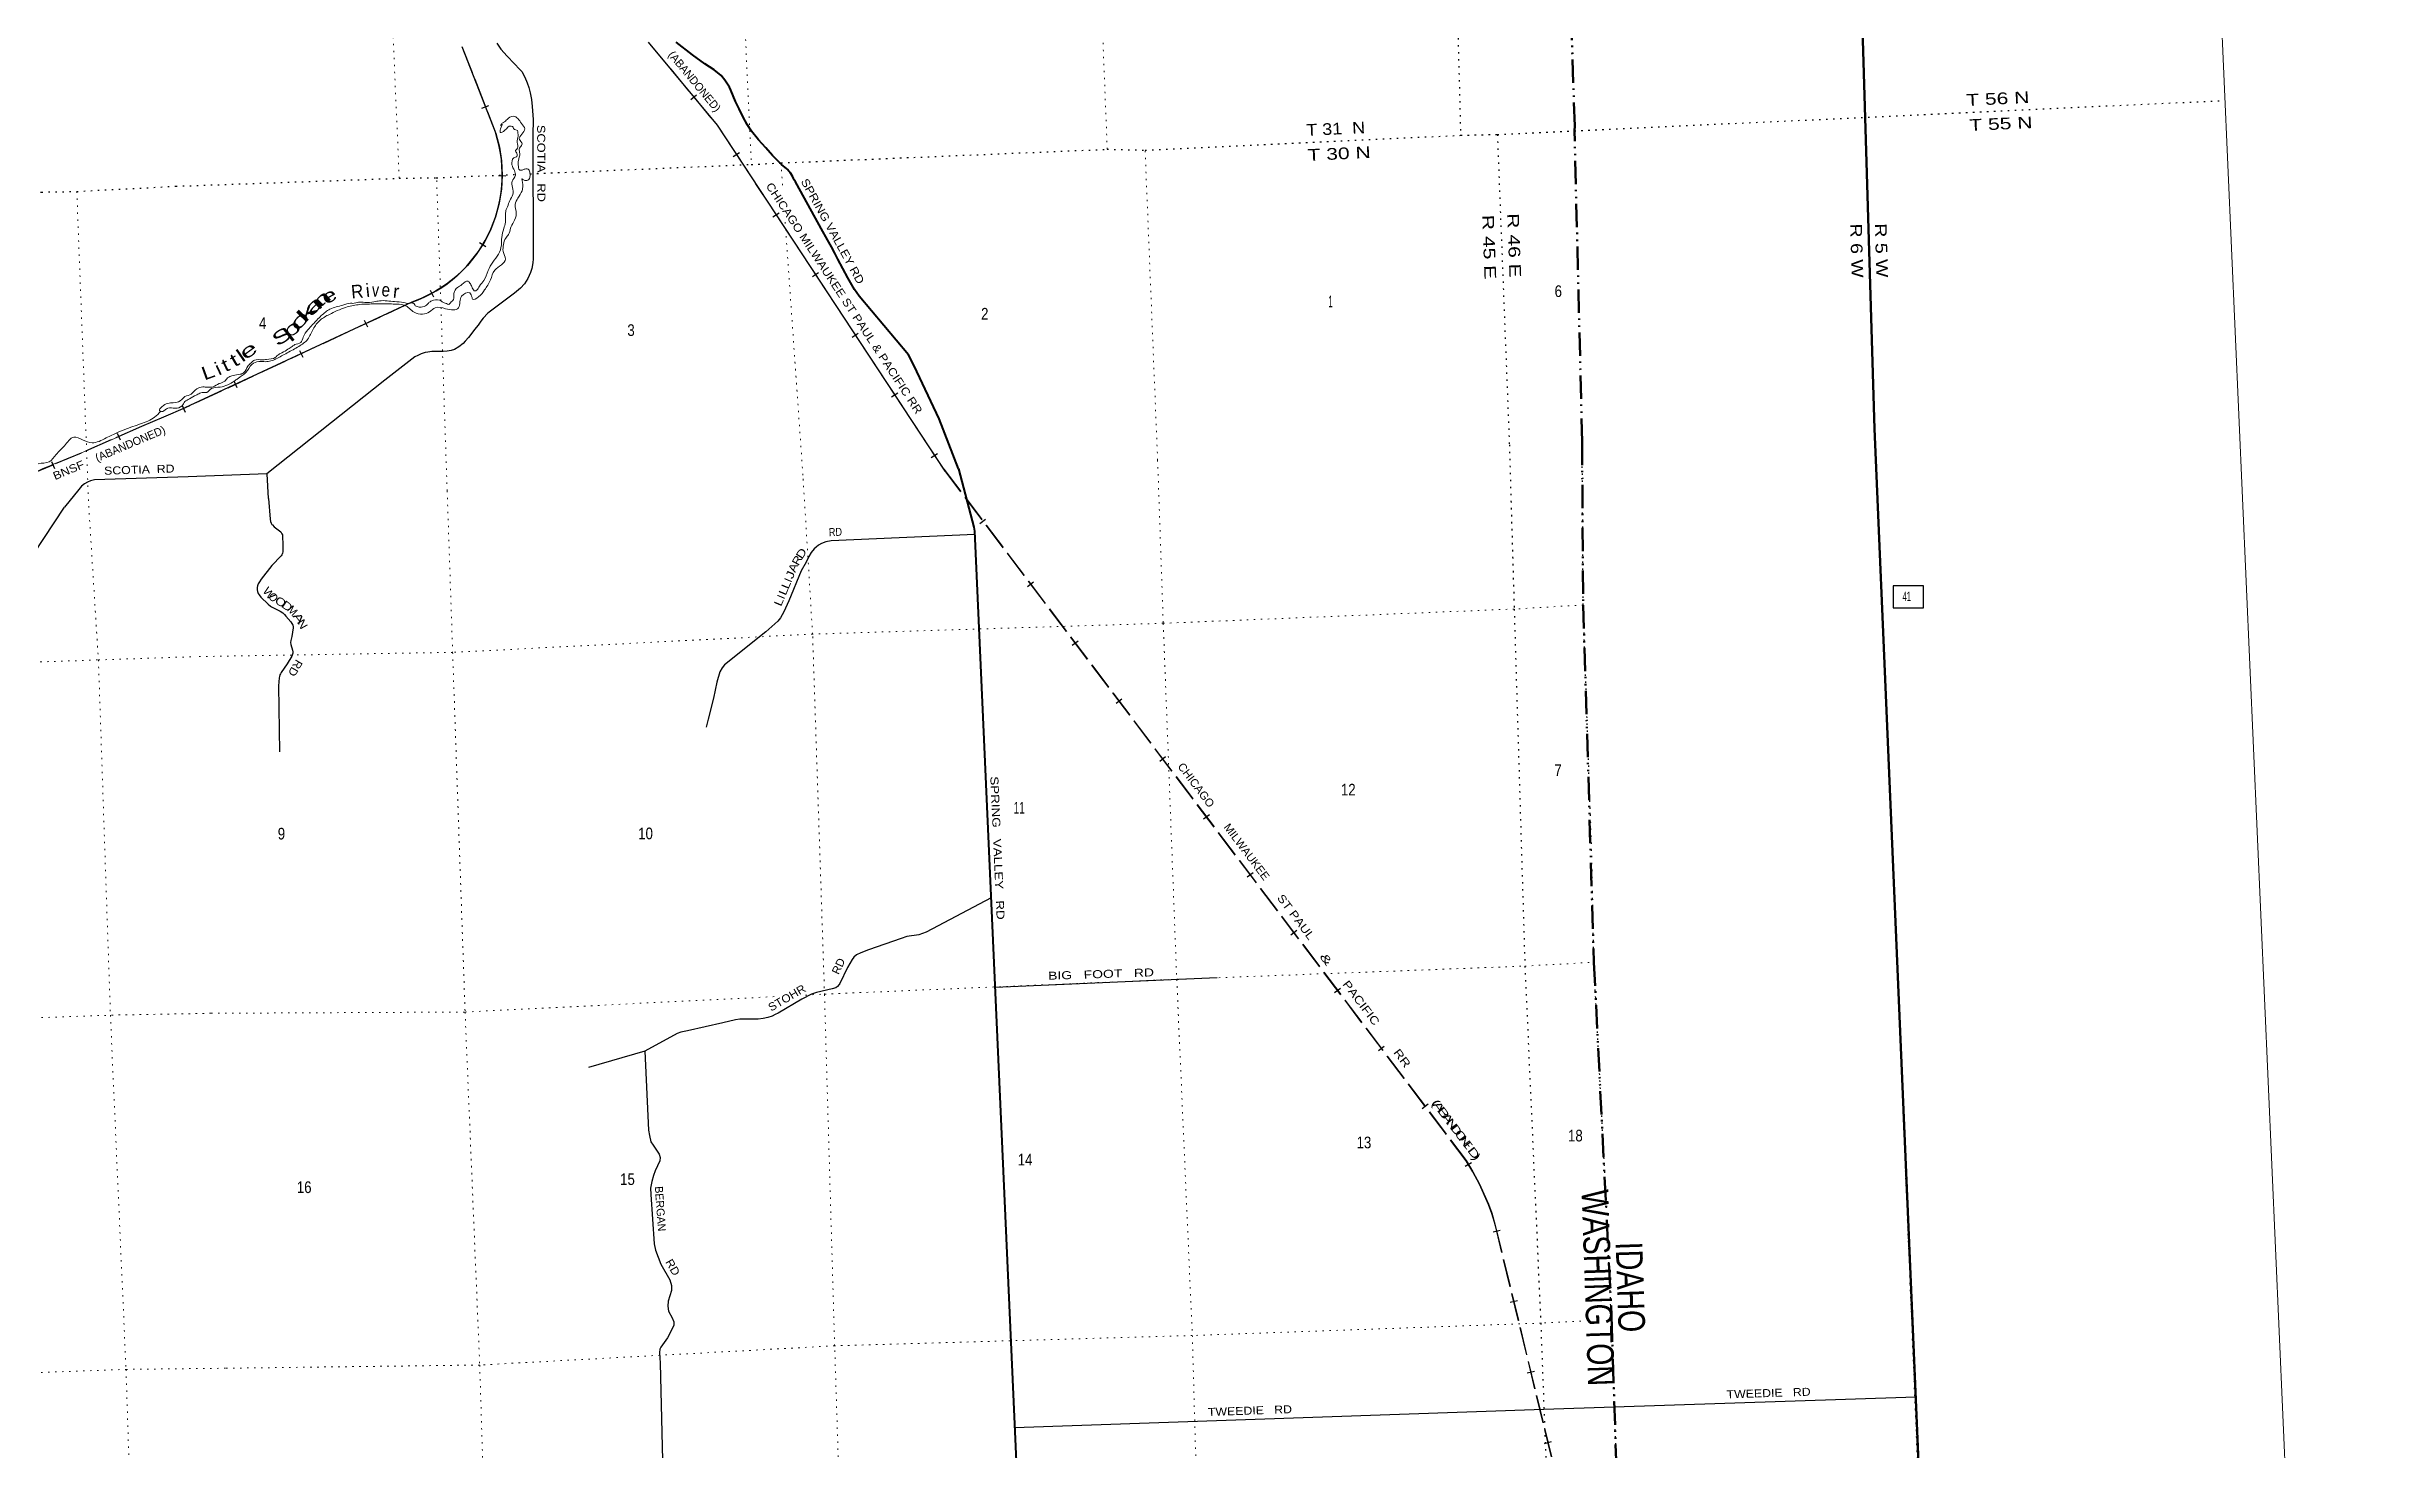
# Model space of a CAD drawing. Header units: feet. Extents: x 733631 to 986127, y 195788 to 388968.
# Drawn here: x 951232 to 986127, y 235639 to 256671 of the extents above; entities that cross this region are included whole.
import ezdxf
from ezdxf.enums import TextEntityAlignment as Align

# ---------------------------------------------------------------- set-up
doc = ezdxf.new("R2010")
doc.units = ezdxf.units.FT
doc.header["$LTSCALE"] = 70
for name, pattern in [('DASH_DOUBLE_DOT', [9.2, 5, -1.2, 0.3, -1.2, 0.3, -1.2]), ('DOTTED', [1.5, 0.3, -1.2]), ('LONG_DASHED', [7.5, 6, -1.5])]:
    doc.linetypes.add(name, pattern=pattern)
for name, color, linetype, lineweight in [('10', 7, 'DASH_DOUBLE_DOT', 60), ('17', 7, 'Continuous', 25), ('23', 7, 'Continuous', 70), ('26', 7, 'Continuous', 40), ('29', 7, 'Continuous', 25), ('34', 7, 'Continuous', 25), ('39', 7, 'Continuous', 13), ('4', 7, 'Continuous', 13), ('6', 7, 'DOTTED', 25), ('63', 7, 'Continuous', 25), ('7', 7, 'DOTTED', 13)]:
    doc.layers.add(name, color=color, linetype=linetype, lineweight=lineweight)
for name, color, linetype in [('27', 7, 'Continuous'), ('30', 7, 'Continuous'), ('41', 7, 'Continuous')]:
    doc.layers.add(name, color=color, linetype=linetype)

msp = doc.modelspace()

# ---------------------------------------------------------------- linework, layer by layer
at = {"layer": '10'}
for points in [[(974259.5, 250745.89), (974146.04, 255406.99), (974148.83, 255481.29), (973976.58, 260784.39), (973915.89, 266064.95), (973914.79, 266145.69), (973758.24, 270837.44)], [(974259.5, 250745.89), (974275.87, 248297.75), (974436.7, 242941.15), (974700.87, 237643.47), (974874.82, 232199.25), (974964.1, 230265), (975131.77, 226897.58), (975322.29, 221576.41), (975322.21, 221578.42), (975755.6, 210970.98), (976013.4, 205599.24)]]:
    msp.add_lwpolyline(points, dxfattribs=at)
at = {"layer": '17'}
msp.add_lwpolyline([(978924.54, 248257.06), (979380.83, 248257.06), (979380.83, 248587.29), (978924.54, 248587.29)], close=True, dxfattribs=at)
at = {"layer": '23'}
for points in [[(973774.86, 270314.96), (973782.87, 270262.16), (973788.38, 270241.1), (973799.91, 270206), (973829.65, 270134.25), (973851.52, 270089.65), (973866.56, 270065.58), (973891.62, 270040.5), (973930.4, 270013.58), (973970.8, 269989.35), (974073.04, 269937.19), (974151.95, 269904.33), (977809.88, 268629.67), (977855.39, 268610.29), (977907.51, 268580.2), (977955.62, 268544.09), (977991.71, 268518.02), (978049.84, 268451.82), (978084.02, 268391.56), (978116, 268317.42), (978124.52, 268267.31), (978646.94, 250937.69)], [(978646.94, 250937.69), (979617.05, 228051.46), (979650.39, 227727.32), (979683.43, 227544.72), (979807.9, 226993.61), (979881.53, 226747.79), (979967.65, 226521.05), (980077.38, 226280.01), (985659.13, 215908.47)]]:
    msp.add_lwpolyline(points, dxfattribs=at)
at = {"layer": '26'}
for points in [[(964905.96, 250340.06), (964617.22, 251087.16), (964245.04, 251884.57), (964155.86, 252046.6), (963417.31, 252926.9), (963348.19, 253030.62), (963250.1, 253202.2), (963098.64, 253481.83), (963053.92, 253571.31), (963001.06, 253669.94), (962941.09, 253771.62), (962847.06, 253943.48), (962652.91, 254299.36), (962463.57, 254642.03), (962445.53, 254674.57), (962434.86, 254694.65), (962416.31, 254728.46), (962383.78, 254780.32), (962364.98, 254803.44), (962343.13, 254827.35), (962331.18, 254839.3), (962255.2, 254904.1), (962175.91, 254980.36), (962121.03, 255035.27), (962016.33, 255150.16), (961907.57, 255270.14), (961805.93, 255404.36), (961740.87, 255501.97), (961673.28, 255624.24), (961617.37, 255735.07), (961564.52, 255847.93), (961527.93, 255932.32), (961495.4, 256016.72), (961474.05, 256063.49), (961405.95, 256166.18), (961346.49, 256236.34), (961242.81, 256319.71), (961104.57, 256411.22), (960920.59, 256547.46), (960674.62, 256738.62)], [(964905.96, 250340.06), (965135.81, 249467.81), (965144.35, 249433.62), (965149.28, 249403.9), (965809.92, 234679.71), (957834.5, 234313.46), (957771.33, 234304.03), (957716.56, 234284.09), (957548.07, 234208.07), (956422.15, 233651.96), (956309.41, 233587.04), (956241.06, 233533.61), (956183.4, 233473.77), (956122.27, 233386.33), (956003.15, 233193.22), (955261.82, 232068.66), (955237.77, 232038.39), (955200.95, 232006.68), (955180.66, 231993.86), (955156.1, 231983.17), (955133.68, 231977.83), (955105.91, 231974.63), (955047.71, 231970.89), (954133.16, 231992.64)]]:
    msp.add_lwpolyline(points, dxfattribs=at)
at = {"layer": '29'}
for p, q in [((954533.3, 250266.85), (953355.44, 250220.06)), ((954533.3, 250266.85), (954553.66, 249895.39)), ((965455.83, 242571.64), (968786.88, 242711.97)), ((965746, 235969.34), (973687.37, 236243.68)), ((973687.37, 236243.68), (979264.17, 236427.15))]:
    msp.add_line(p, q, dxfattribs=at)
for points in [[(957985.05, 256720.33), (958044.13, 256633.71), (958139.89, 256526.71), (958243.8, 256417.67), (958330.39, 256325.95), (958364.01, 256289.27), (958381.33, 256256.66), (958402.72, 256213.86), (958437.36, 256127.22), (958463.84, 256054.87), (958483.2, 255976.4), (958506.63, 255875.52), (958516.82, 255771.57), (958527, 255578.97), (958522.93, 255340.52), (958530.56, 253489.93), (958523.43, 253426.75), (958507.13, 253345.22), (958490.83, 253282.04), (958448.05, 253193.39), (958397.11, 253112.88), (958339.05, 253049.7), (958249.4, 252973.27), (957849.21, 252672.9), (957778.04, 252598.76), (957746.28, 252552.87), (957702.75, 252491.67), (957649.82, 252426.95), (957608.64, 252372.82), (957558.06, 252308.1), (957511.69, 252254.92), (957481.93, 252218.85), (957415.72, 252166.89), (957349.84, 252130.41), (957299.26, 252112.76), (957238.09, 252103.34), (957179.27, 252099.81), (957098.1, 252100.99), (957052.22, 252098.64), (957008.7, 252098.64), (956952.23, 252090.4), (956907.53, 252082.16), (956848.71, 252063.33), (956798.12, 252039.8), (956754.6, 252018.62), (956305.75, 251667.95), (954533.3, 250266.85)], [(953355.44, 250220.06), (951951.57, 250174.1), (951889.63, 250158.95), (951845.14, 250140.63), (951799.6, 250114.76), (951758.38, 250080.94), (951717.71, 250030.97), (951501.89, 249765.24)], [(954562.3, 249893.05), (954585.03, 249585.19), (954589.59, 249552.52), (954601.25, 249523.3), (954610.46, 249506.95), (954618.33, 249498.62), (954647.35, 249472.25), (954744.76, 249394.86), (954752.76, 249384.5), (954762.52, 249367.62), (954767.94, 249352.22), (954772, 249335.35), (954775.8, 249193.99), (954775.8, 249096.14), (954771.73, 249076.94), (954766.31, 249061.97), (954760.35, 249049.41), (954749.01, 249033.51), (954612.78, 248889.43), (954450.28, 248687.88), (954423.57, 248647.88), (954405.83, 248615.83), (954395.11, 248587.12), (954390.65, 248562.67), (954390.65, 248528.5), (954394.44, 248501.92), (954406.5, 248472.26), (954420.06, 248450.55), (954445.67, 248418.39), (954555.91, 248309.87), (954589.59, 248282.41), (954606.94, 248272.22), (954735.95, 248205.77), (954774.07, 248180.14), (954802.09, 248154.26), (954821.33, 248131.73), (954897.22, 248044.4), (954911.19, 248023.26), (954925.68, 247995.04), (954930.16, 247976.75), (954928.92, 247955.31), (954911.17, 247825.44), (954895.32, 247765.33), (954891.53, 247734.95), (954895.08, 247705.73), (954919.99, 247622.94), (954924.48, 247596.09), (954925.43, 247574.26), (954922.58, 247559.07), (954912.4, 247533.71), (954842.48, 247415.11), (954752.02, 247288.78), (954739.5, 247266.7), (954732.16, 247250.84), (954724.32, 247227.78), (954720.77, 247207.18), (954712.58, 247085.46), (954724.05, 246098.32)], [(946661.7, 242759.22), (946844.39, 242643.5), (946893.04, 242627.28), (946947.09, 242620.79), (947027.09, 242622.95), (947103.84, 242626.2), (947152.49, 242640.26), (947193.56, 242653.24), (947268.15, 242695.42), (947349.23, 242772.21), (947415.17, 242877.12), (948063.77, 244278.83), (948660.49, 245524.8), (948937.23, 246078.56), (949153.43, 246493.88), (949372.89, 246841.09), (950061.48, 247757.15), (950528.48, 248345.52), (950736.03, 248605.1), (951501.27, 249764.35)], [(965151.51, 249354.15), (962996.36, 249260.87), (962920.82, 249246.12), (962851.63, 249220.27), (962807.99, 249193.69), (962771.94, 249167.11), (962745.37, 249140.53), (962699.83, 249087.37), (962661.89, 249026.62), (962621.05, 248942.37), (962550.02, 248809.12), (962361.67, 248360.3), (962290.94, 248194.37), (962239.29, 248105.62), (962199.87, 248057.68), (962016.65, 247893.9), (961399.22, 247400.83), (961361.27, 247355.27), (961327.12, 247294.52), (961286.1, 247143.48), (961233.8, 246903.36), (961151.75, 246589.5), (961123.58, 246469.37)], [(965395.84, 243908.65), (964423.51, 243395.09), (964312.69, 243355.23), (964135.12, 243326.74), (964048.43, 243299.58), (963558.22, 243129.04), (963444.51, 243083.74), (963380, 243053.37), (963340.2, 243018.46), (963311.7, 242985.02), (963242.58, 242865.62), (963129.56, 242624.32), (963120.07, 242607.24), (963091.09, 242577.62), (963066.95, 242559.78), (963015.59, 242544.7), (962778.56, 242491.43), (962703.75, 242465.19), (962557.2, 242387.38), (962201.36, 242179.11), (962160.04, 242157.31), (962114.51, 242134.53), (962048.1, 242113.65), (961977.9, 242098.46), (961905.98, 242090.07), (961627.78, 242088.47), (961562.4, 242081.38), (961375.53, 242035.26), (960843.33, 241913.74), (960742.76, 241893.44), (960689.43, 241874.06), (960204.47, 241608.78), (959359.8, 241367.34)], [(960204.47, 241608.78), (960260.85, 240424.02), (960271.75, 240344.9), (960295, 240249.36), (960327.05, 240201.42), (960418.46, 240063.24), (960435.4, 240017.75), (960427.87, 239964.61), (960360.39, 239814.84), (960332.95, 239748.17), (960307.41, 239653.46), (960291.21, 239558.32), (960291.72, 239463.08), (960344.34, 238723), (960364.63, 238625.51), (960444.35, 238416.23), (960579.6, 238180.03), (960606.4, 238098.75), (960606.16, 238020.56), (960553.96, 237862.67), (960549.24, 237788.95), (960559.11, 237711.38), (960613.75, 237614.29), (960637.11, 237552.54), (960640.31, 237526.96), (960636.51, 237496.59), (960542.52, 237310.95), (960442.99, 237170.05), (960427.81, 237143.47), (960422.93, 237092.72), (960434.4, 236933.58), (960492.88, 234435.54)]]:
    msp.add_lwpolyline(points, dxfattribs=at)
at = {"layer": '34', "lineweight": 13}
msp.add_spline([(953309.74, 251254.9), (952656.16, 250974.16), (951749.19, 250578.07), (950921.41, 250227.25), (950606.17, 250060.39), (950331.74, 249880.81), (950227.95, 249788.16), (950147.05, 249708.57)], degree=3, dxfattribs=at)
at = {"layer": '39'}
for points in [[(953307.15, 251351.56), (953353.29, 251377.1), (953450.08, 251433.29), (953517.48, 251466.14), (953543.23, 251479.24), (953637.86, 251486.87), (953704.33, 251543.93), (953740.24, 251555.39), (953864.89, 251570.23), (953978.37, 251612.91), (954061.2, 251664.53), (954106.41, 251696.54), (954222.13, 251785.76), (954312.47, 251904.3), (954415.71, 251950.63), (954512.83, 251946.25), (954595.2, 251957.46), (954672.76, 251988.68), (954838.97, 252077.8), (955016.98, 252175.44), (955146.18, 252281.33), (955231.09, 252436.02), (955335.01, 252569.21), (955473.06, 252655.24), (955715.45, 252759.37), (955903.7, 252800.86), (956129.49, 252811.47), (956238.55, 252811.58), (956373.83, 252812.68), (956489.18, 252806.97), (956602.82, 252793.12), (956673.34, 252745.31), (956744.24, 252687.42), (956870.53, 252659.92), (956974.31, 252692.13), (957060.71, 252756), (957216.85, 252739.73), (957410.15, 252755.16), (957430.92, 252844.8), (957455.96, 252928.55), (957579.29, 252977.67), (957612.27, 252908.24), (957621.27, 252884.35), (957708.84, 252917.97), (957801.74, 253022.48), (957888.9, 253171.19), (957953.96, 253317.05), (958115.11, 253484.73), (958080.34, 253600.54), (958084.43, 253703.68), (958117.07, 253799.84), (958159.49, 253851.94), (958190.11, 253948.02), (958235.09, 254038.58), (958276.56, 254167.38), (958261.18, 254304.12), (958301.96, 254398.57), (958362.29, 254509.91), (958373.6, 254583.04), (958372.82, 254603.21), (958365.51, 254687.75), (958384.37, 254670.29), (958402.83, 254662.91), (958464.8, 254679.4), (958482.87, 254734.62), (958474.09, 254804.96), (958465.24, 254824.82), (958404.27, 254834.62), (958362.46, 254818.89), (958328.1, 254819.61), (958306.91, 254897.56), (958308.45, 254962.24), (958328.6, 255068.02), (958320.06, 255132.31), (958354.25, 255188.14), (958363.48, 255210.7), (958322.43, 255279.82), (958357.87, 255355.89), (958403.15, 255438.39), (958355.74, 255515.35), (958298.25, 255591.92), (958232.31, 255625.76), (958137.22, 255577.72), (958088.36, 255535.47), (958072.46, 255528.81)], [(958295.03, 255414.09), (958228.7, 255458.01), (958228.62, 255460.03), (958197.59, 255479.04), (958105.14, 255414.94), (958035.65, 255384.03), (958063.73, 255516.85), (958039.66, 255489.19)], [(953303.89, 251426.75), (953400.59, 251459.68), (953484.43, 251537.58), (953574.17, 251567.25), (953651.04, 251564.11), (953729.53, 251571.14), (953820.67, 251617.01), (953906.06, 251654.59), (953946.62, 251702.58), (953964.31, 251715.37), (954030, 251740.08), (954133.89, 251757.41), (954191.96, 251782.59), (954250.81, 251879.74), (954301.38, 251930.13), (954352.33, 251970.44), (954461.32, 251972.56), (954531.75, 251979.28), (954661.82, 252010.48), (954713.6, 252056.57), (954762.22, 252080.15), (954852.09, 252133.2), (954916.91, 252174.47), (954953.74, 252202.47), (955045.04, 252233.06), (955080.25, 252315.17), (955152.75, 252424.96), (955222.47, 252502.33), (955352.61, 252636.52), (955482.13, 252734.34), (955675.72, 252794.21), (955791.76, 252822.86), (955824.18, 252820.05), (955911.82, 252838.9), (956003.36, 252834.94), (956142.36, 252844.27), (956222.94, 252858.28), (956339.32, 252858.28), (956451.29, 252847.96), (956591.17, 252833.06), (956658.35, 252819.46), (956720.71, 252825.87), (956745.46, 252812.68), (956760.67, 252784.98), (956791.47, 252772.02), (956850.34, 252764.16), (956931.94, 252795.53), (956966.91, 252831.2), (956984.52, 252846), (957034.16, 252868.08), (957155.94, 252852.52), (957193.26, 252827.69), (957229.95, 252818.98), (957262.76, 252806.1), (957288.12, 252829.27), (957334.73, 252877.49), (957341.23, 252970.64), (957394.35, 253059.49), (957461.36, 253102.43), (957552.26, 253154.35), (957588.18, 253113.31), (957616.66, 253055.83), (957660.96, 253007.03), (957676.86, 253013.69), (957726.8, 253080.21), (957790.24, 253163.4), (957853.2, 253311.2), (957925, 253439.13), (958009.3, 253557.45), (958052.48, 253694.39), (958058.12, 253809.71), (958087.34, 253942.09), (958113.92, 254038.01), (958115.38, 254157.22), (958126.77, 254228.33), (958145.37, 254269.43), (958178.17, 254361.55), (958225.16, 254452.19), (958221.03, 254559.07), (958213.41, 254651.67), (958262.57, 254738.36), (958247.67, 254810.49), (958211.89, 254900), (958240.34, 255000.04), (958285.87, 255023.98), (958273.37, 255086.11), (958264.76, 255099.92), (958293.29, 255145.43), (958287.85, 255234.08), (958302.33, 255329.55), (958295.03, 255414.09)], [(953303.89, 251426.75), (953210.71, 251343.62), (953049.94, 251321.75), (952960.87, 251270.07), (952926.46, 251214.25), (952967.36, 251199.52), (953005.04, 251219.06), (953052.46, 251249.05), (953161.5, 251248.86), (953263.3, 251282.8), (953307.15, 251351.56)], [(952942.23, 251201.88), (952853.2, 251114.6), (952640.64, 251014.05), (952124.99, 250803.7), (951913.54, 250729.48), (951772.64, 250775.05), (951642.03, 250814.92), (951499.23, 250682.47), (951374.44, 250554.7), (951273.22, 250445.96), (951106.75, 250413.78), (950942.25, 250325.05), (950871.8, 250318.51), (950797.33, 250311.83)]]:
    msp.add_spline(points, degree=3, dxfattribs=at)
at = {"layer": '4'}
msp.add_line((978041.57, 388968.11), (986127.21, 205281.03), dxfattribs=at)
msp.add_line((978041.57, 388968.11), (986127.21, 205281.03), dxfattribs=at)
at = {"layer": '6'}
for p, q in [((978646.94, 250937.69), (977254.69, 296877.05)), ((972988.82, 255352.88), (973168.7, 250698.42))]:
    msp.add_line(p, q, dxfattribs=at)
for points in [[(971986.53, 268298.73), (972062.73, 265988.42), (972296.17, 260680.1), (972437.93, 255340.01)], [(958481.48, 254762.78), (961800.8, 254903.2), (962246.27, 254926.2), (967138.22, 255130.4), (967706.25, 255117.67), (972437.93, 255340.01), (972988.82, 255352.88), (983899.44, 255863.05)], [(953169.54, 254576.97), (956521.18, 254696.37), (957076.33, 254703.34), (958261.14, 254753.46)], [(939909.91, 254048.51), (940593.12, 254077.93), (941095.2, 254097.72), (945890.09, 254287.64), (946315.96, 254292.6), (951157.1, 254488.21), (951685.74, 254498.83), (953169.54, 254576.97)], [(978646.94, 250937.69), (979561.38, 228814.49), (980521.69, 205034.82)], [(973168.7, 250698.42), (973241.03, 248238.04), (973401.86, 242885.03), (973639.4, 237532.79), (973839.2, 232163.01), (973911.63, 230411.61)], [(976029.38, 204838.56), (976013.4, 205599.24), (975754.98, 210970.92), (975689.48, 212596.6), (975537.02, 216283.47), (975469.95, 217953.53), (975324.27, 221571.6), (975270.15, 223323.3), (975131.77, 226897.58), (975042.82, 228615.32), (974880.59, 232178.63), (974828.81, 233930.04), (974697.72, 237588.4), (974626.34, 239261.34), (974435.71, 242942.79), (974402.92, 244614.09), (974274.73, 248299.83), (974266.47, 249934.67), (974259.5, 250745.89)]]:
    msp.add_lwpolyline(points, dxfattribs=at)
at = {"layer": '63'}
for p, q in [((957460.79, 256670.77), (957967.54, 255369.32)), ((957759.6, 255748.72), (957862.67, 255788.85)), ((960894.42, 255877.04), (960979.54, 255947.68)), ((958011.35, 254738.93), (958121.79, 254732.89)), ((961531.09, 255023.89), (961623.48, 255084.71)), ((962125.97, 254115.55), (962218.36, 254176.37)), ((957726.01, 253734.35), (957818.65, 253673.9)), ((956982.88, 253019.68), (957032.88, 252921.01)), ((962717.74, 253221.43), (962810.12, 253282.25)), ((956708.15, 252837.51), (953305.53, 251254.12)), ((955997.54, 252568.72), (956044.2, 252468.43)), ((963312.61, 252313.1), (963405, 252373.92)), ((955026.53, 252113.98), (955073.19, 252013.7)), ((954041, 251658.26), (954087.67, 251557.97)), ((953267.9, 251289.27), (953311.56, 251187.64)), ((963904.38, 251418.98), (963996.77, 251479.8)), ((952289.4, 250875.76), (952333.53, 250774.34)), ((964499.26, 250510.65), (964591.65, 250571.47)), ((951306.6, 250448.48), (951349.73, 250346.63)), ((965226.62, 249518.92), (965314.87, 249585.6)), ((965945.06, 248577.07), (966033.31, 248643.75)), ((966614.27, 247695.68), (966702.52, 247762.36)), ((967270.04, 246827.72), (967358.29, 246894.4)), ((967925.82, 245959.76), (968014.07, 246026.44)), ((968581.59, 245091.8), (968669.84, 245158.48)), ((969237.37, 244223.84), (969325.62, 244290.52)), ((969893.14, 243355.88), (969981.39, 243422.56)), ((970548.92, 242487.92), (970637.17, 242554.6)), ((971204.69, 241619.96), (971292.94, 241686.64)), ((971860.47, 240752), (971948.72, 240818.68)), ((972507.14, 239884.6), (972602.17, 239941.2)), ((972925.43, 238902.21), (973032.93, 238928.26)), ((973181.59, 237844.96), (973289.09, 237871.01)), ((973437.75, 236787.71), (973545.25, 236813.76)), ((973693.91, 235730.46), (973801.41, 235756.51))]:
    msp.add_line(p, q, dxfattribs=at)
at = {"layer": '63', "linetype": 'LONG_DASHED'}
for points in [[(957461.79, 256671.24), (957968.59, 255369.66), (958022.99, 255164.82), (958055.68, 254955.41), (958066.29, 254743.74), (958054.73, 254532.11), (958021.11, 254322.85), (957965.8, 254118.26), (957889.4, 253920.56), (957792.76, 253731.94), (957676.93, 253554.45), (957543.19, 253390.03), (957392.99, 253240.51), (957227.98, 253107.5), (957049.97, 252992.46), (956860.92, 252896.67), (956708.58, 252836.5), (953311.31, 251254.39)], [(960256.43, 256735.4), (961288.17, 255492.18), (964686.3, 250330.58)], [(953311.31, 251254.38), (952983.38, 251113.52), (952656.6, 250973.15), (952202.85, 250775.71), (951749.63, 250577.06), (951335.84, 250401.57), (950921.87, 250226.25), (950762.19, 250147.33), (950606.72, 250059.44), (950466, 249975.02), (950332.42, 249879.94), (950279.35, 249834.91), (950143.57, 249707.44)], [(964689.84, 250333.35), (972520.18, 239969.4), (972619.22, 239803.11), (972722.15, 239616.54), (972856.69, 239314.47), (972906.02, 239179.85), (972958.35, 238998.21), (975604.82, 228075.36), (975733.26, 227645.06), (975844.31, 227348.39), (976005.26, 227048.67), (976202.02, 226722.05), (976395.3, 226474.66), (983828.8, 218241.62), (983992.31, 218038.52), (984154.66, 217785.36), (985686.26, 215373.31)]]:
    msp.add_lwpolyline(points, dxfattribs=at)
at = {"layer": '63'}
msp.add_lwpolyline([(960255.63, 256734.64), (961287.28, 255491.52), (964701.06, 250306.16)], dxfattribs=at)
at = {"layer": '63', "linetype": 'LONG_DASHED', "lineweight": 13}
msp.add_lwpolyline([(964686.57, 250330.88), (972516.77, 239967.11), (972615.66, 239801.07), (972718.48, 239614.71), (972852.89, 239312.93), (972902.12, 239178.58), (972954.39, 238997.16), (975600.86, 228074.29), (975729.37, 227643.75), (975840.57, 227346.69), (976001.7, 227046.64), (976198.64, 226719.72), (976392.16, 226472.02), (983825.68, 218238.96), (983988.98, 218036.12), (984151.2, 217783.15), (985682.8, 215371.11)], dxfattribs=at)
at = {"layer": '63'}
msp.add_arc((956041.49, 254748.26), 2023.71, 289.23396, 17.87208, dxfattribs=at)
at = {"layer": '7'}
for p, q in [((967893.95, 250469.3), (967706.25, 255117.67)), ((962246.27, 254926.2), (962270.83, 254576.17)), ((951685.74, 254498.83), (951864.21, 249780.67)), ((957143.74, 252857.26), (957081.48, 254707.43)), ((962308.69, 254036.53), (962575.1, 250239.51)), ((957239.54, 250010.29), (957147.36, 252749.77)), ((974695.24, 237584.42), (974638.02, 237581.62))]:
    msp.add_line(p, q, dxfattribs=at)
for points in [[(956521.18, 254696.37), (956290.53, 260037.11), (956073.07, 265350.08), (955851.95, 270799.71), (955634.79, 276062.73), (955496.37, 281368.61), (955373.7, 286685.18), (955365.67, 288057.84)], [(960655.23, 287570.5), (960670.31, 286922.95), (960820.76, 281567.04), (960970.12, 276239.37), (961157.87, 270911.13), (961373.94, 265581.95), (961558.29, 260237.43), (961800.8, 254903.2)], [(967138.22, 255130.4), (966929.13, 260435.61), (966716.79, 265773.01), (966569.83, 269502.41)], [(963709.34, 221051.03), (963424.3, 226490.42), (963220.68, 231853.99), (963050.26, 237192.52), (962898.83, 242450.93), (962719.79, 247861.86), (962575.1, 250239.51)], [(967893.95, 250469.3), (967978.28, 248024.62), (968180.96, 242687.27), (968414.04, 237346.99), (968565.39, 232034.03), (968724.28, 226678.93), (968895.24, 221730.44)], [(957239.54, 250010.29), (957321.83, 247588.99), (957508.29, 242196.51), (957727.56, 236904.2), (957890.74, 231656.32), (958102.56, 226289), (958351.92, 220945.27)], [(951864.21, 249780.67), (952009.73, 247475.3), (952189.79, 242149.07), (952423.72, 236839), (952594.36, 231494.23), (952800.29, 226067.92), (952989.37, 220715.76)], [(974274.73, 248299.83), (973241.03, 248238.04), (967978.28, 248024.62), (962719.79, 247861.86), (957319.81, 247588.91), (953470.45, 247524.68)], [(941368.72, 247092.37), (946625.57, 247286.51), (952009.73, 247475.3), (953470.45, 247524.68)], [(962611.21, 242450.72), (962900.35, 242465.12), (968180.96, 242687.27), (973401.86, 242885.03), (974435.71, 242942.79)], [(953698.6, 242177.42), (952228.07, 242150.5), (946843.83, 241963.73), (941588.32, 241733.26)], [(953698.6, 242177.42), (957508.29, 242196.51), (962173.64, 242428.92)], [(974239.68, 237562.14), (973639.4, 237532.79), (968414.04, 237346.99), (963050.26, 237192.52), (957727.56, 236904.2), (953925.63, 236856.48)], [(941805.98, 236426.62), (947059.85, 236646.92), (952423.72, 236839), (953925.63, 236856.48)]]:
    msp.add_lwpolyline(points, dxfattribs=at)

# ---------------------------------------------------------------- texts
at = {"layer": '10', "width": 0.8}
for s, p in [('WASHINGTON', (974251.25, 239529.15)), ('IDAHO', (974762.48, 238743.71))]:
    msp.add_text(s, height=400, rotation=271.932, dxfattribs=at).set_placement(p)
at = {"layer": '17', "width": 0.6}
msp.add_text('41', height=140, dxfattribs=at).set_placement((979127.91, 248357.86), align=Align.CENTER)
at = {"layer": '27'}
for s, rotation, width, p in [('SPRING VALLEY RD', 298.923, 1.15, (962539.47, 254649.4)), ('SPRING   VALLEY   RD', 272.569, 1.25, (965384.31, 245727.25))]:
    msp.add_text(s, height=120, rotation=rotation, dxfattribs=dict(at, width=width)).set_placement(p)
at = {"layer": '30'}
for s, rotation, width, p in [('SCOTIA   RD', 270.236, 1.2, (958589.01, 255496.85)), ('SCOTIA  RD', 1.875, 1.15, (952097.17, 250250.91)), ('TWEEDIE   RD', 1.884, 1.15, (976428.47, 236403.9))]:
    msp.add_text(s, height=120, rotation=rotation, dxfattribs=dict(at, width=width)).set_placement(p)
for s, rotation, width, p in [('RD', 2.478, 0.85, (963064.6, 249333.89)), ('J', 67.234, 1.35, (962439.73, 248728.84)), ('A', 67.234, 1.2, (962483.71, 248834.78)), ('R', 61.94, 1.2, (962540.45, 248940.71)), ('D', 58.243, 1.3, (962601.49, 249040.62)), ('W', 308.531, 1.2, (954520.4, 248436.92)), ('L', 67.234, 1.3, (962337.71, 248485.26)), ('L', 67.234, 1.3, (962377.89, 248579.82)), ('O', 325.748, 1.3, (954708.42, 248295.84)), ('D', 324.748, 1.35, (954805.34, 248232.99)), ('A', 306.991, 1.6, (954966.07, 248066.08)), ('L', 66.913, 1.3, (962268.57, 248321.76)), ('N', 299.217, 1.2, (955016.51, 247982.46)), ('RD', 239.479, 1.1, (954911.53, 247383.59)), ('RD', 64.903, 1.05, (963162, 242858.6)), ('STOHR', 30.34, 1.1, (962364.38, 242357.43)), ('BIG   FOOT   RD', 1.923, 1.3, (967047.56, 242706.06)), ('RD', 299.796, 1.1, (960571.12, 238339.61)), ('TWEEDIE   RD', 1.979, 1.15, (969280.31, 236161.47))]:
    msp.add_text(s, height=120, rotation=rotation, dxfattribs=dict(at, width=width)).set_placement(p, align=Align.CENTER)
for s, rotation, p in [('O', 315.45, (954590.46, 248372.17)), ('I', 67.234, (962406.78, 248648.7)), ('M', 314.311, (954878.68, 248173.19)), ('I', 67.234, (962303.11, 248397.41)), ('BERGAN', 274.067, (960377.53, 239243.17))]:
    msp.add_text(s, height=120, rotation=rotation, dxfattribs=at).set_placement(p, align=Align.CENTER)
at = {"layer": '41'}
for s, rotation, width, p in [('e', 29.388, 1.45, (955517.24, 252848.72)), ('R', 4.935, 0.95, (955899.65, 252900.7)), ('v', 357.737, 0.8, (956161.38, 252921.94)), ('e', 354.797, 0.85, (956311.68, 252925.29)), ('o', 47.333, 1.95, (955094.01, 252497.04)), ('k', 45.373, 2.3, (955205.27, 252618.52)), ('a', 44.068, 2.1, (955307.59, 252718.24)), ('n', 40.704, 1.95, (955412.26, 252801.33)), ('S', 32.841, 1.6, (954812.15, 252243.98)), ('p', 37.681, 1.85, (954962.59, 252359.25)), ('i', 25.191, 1.15, (953845.95, 251750.98)), ('t', 25.502, 1.25, (953956.61, 251806.71)), ('t', 30.165, 1.4, (954097.58, 251885.34)), ('l', 34.765, 1.4, (954202.02, 251954.38)), ('e', 35.946, 1.7, (954315.38, 252035.82)), ('L', 19.819, 1.25, (953686.78, 251695.7))]:
    msp.add_text(s, height=200, rotation=rotation, dxfattribs=dict(at, width=width)).set_placement(p, align=Align.CENTER)
for s, rotation, p in [('i', 6.241, (956058.73, 252915.04)), ('r', 353.974, (956465.12, 252902.53))]:
    msp.add_text(s, height=200, rotation=rotation, dxfattribs=at).set_placement(p, align=Align.CENTER)
at = {"layer": '6'}
for s, rotation, width, p in [('T 56 N', 2.677, 1.35, (980023.88, 255781.56)), ('T 31  N', 2.69, 1.15, (970127.88, 255331.57)), ('T 55 N', 2.677, 1.35, (980070.18, 255404.56)), ('T 30 N', 2.69, 1.35, (970145.95, 254957)), ('R 45 E', 272.213, 1.35, (972760.33, 254144.04)), ('R 46 E', 272.213, 1.35, (973134.7, 254167.8)), ('R 6 W', 271.727, 1.25, (978279.07, 254014.36)), ('R 5 W', 271.727, 1.25, (978649.26, 254017.55))]:
    msp.add_text(s, height=175, rotation=rotation, dxfattribs=dict(at, width=width)).set_placement(p)
at = {"layer": '63'}
for rotation, p in [(309.689, (960545.68, 256543.45)), (22.982, (951993.63, 250442.75))]:
    msp.add_text('(ABANDONED)', height=120, rotation=rotation, dxfattribs=at).set_placement(p)
for s, rotation, width, p in [('CHICAGO MILWAUKEE ST PAUL & PACIFIC RR', 303.359, 1.15, (962013.63, 254581.72)), ('BNSF', 22.953, 1.15, (951359.85, 250169.23)), ('CHICAGO', 307.072, 1.05, (968187.23, 245876.57)), ('MILWAUKEE', 307.072, 1.05, (968877.47, 244965.89)), ('ST PAUL', 307.072, 1.2, (969678.64, 243905.76)), ('&', 307.072, 1.75, (970315.89, 243026.96)), ('PACIFIC', 307.072, 1.25, (970660.99, 242613.08)), ('RR', 307.072, 1.3, (971422.09, 241588.68))]:
    msp.add_text(s, height=120, rotation=rotation, dxfattribs=dict(at, width=width)).set_placement(p)
for s, rotation, width, p in [('(', 307.072, 1.55, (972017.9, 240800.08)), ('A', 307.072, 1.65, (972064.33, 240738.64)), ('B', 307.072, 1.8, (972133.46, 240648.58)), ('A', 307.072, 1.65, (972194.2, 240566.75)), ('N', 307.072, 1.55, (972260.75, 240475.62)), ('D', 307.072, 1.6, (972322.92, 240396.37)), ('O', 307.072, 1.4, (972391.2, 240307.45)), ('N', 307.072, 1.55, (972453.27, 240223.05)), ('D', 307.072, 1.6, (972587.21, 240046.56)), (')', 300.777, 1.3, (972623.22, 239987.98))]:
    msp.add_text(s, height=120, rotation=rotation, dxfattribs=dict(at, width=width)).set_placement(p, align=Align.CENTER)
msp.add_text('E', height=120, rotation=307.072, dxfattribs=at).set_placement((972497.85, 240169.25), align=Align.CENTER)
at = {"layer": '7'}
for s, width, p in [('6', 0.85, (973847.39, 252916.22)), ('2', 0.85, (965246.53, 252577.6)), ('1', 0.4, (970454.88, 252762.28)), ('4', 0.85, (954418.26, 252437.89)), ('3', 0.85, (959941.73, 252331.75)), ('7', 0.85, (973844.37, 245735.05)), ('11', 0.65, (965734.62, 245171.32)), ('12', 0.85, (970642.03, 245442.97)), ('9', 0.85, (954698.99, 244782.96)), ('10', 0.85, (960104.02, 244786.19)), ('18', 0.85, (974048.01, 240256.34)), ('13', 0.85, (970877.36, 240153.27)), ('15', 0.85, (959833.13, 239603.58)), ('14', 0.85, (965795.27, 239895.83)), ('16', 0.85, (954985.17, 239482.98))]:
    msp.add_text(s, height=175, dxfattribs=dict(at, width=width)).set_placement(p)

doc.saveas('drawing.dxf')
